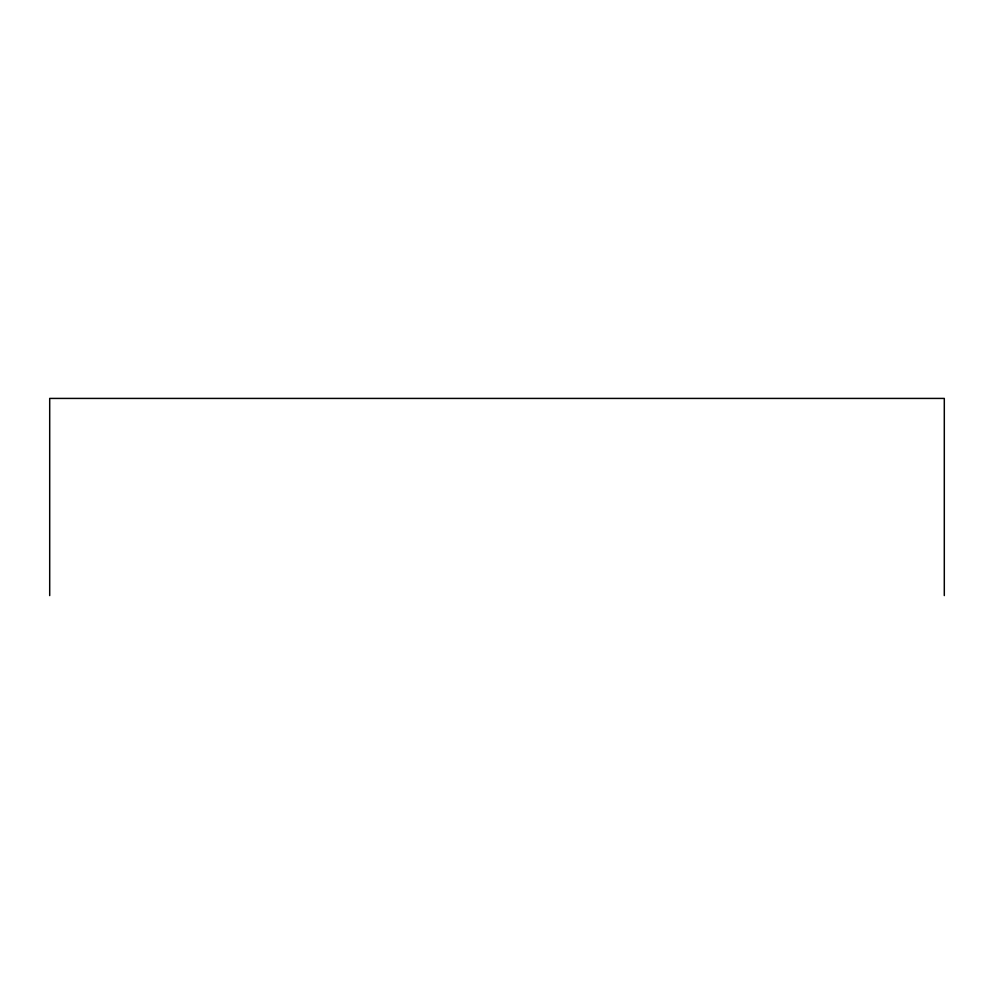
<?xml version="1.0" encoding="UTF-8"?>
<svg xmlns="http://www.w3.org/2000/svg" width="994" height="994" viewBox="0 0 994 994"><rect width="100%" height="100%" fill="white"/><g stroke="black" fill="none" stroke-linecap="round" stroke-linejoin="round"><path stroke-width="1.49" d="M944.3 595.58L944.3 398.42L49.7 398.42L49.7 595.58"/></g></svg>
